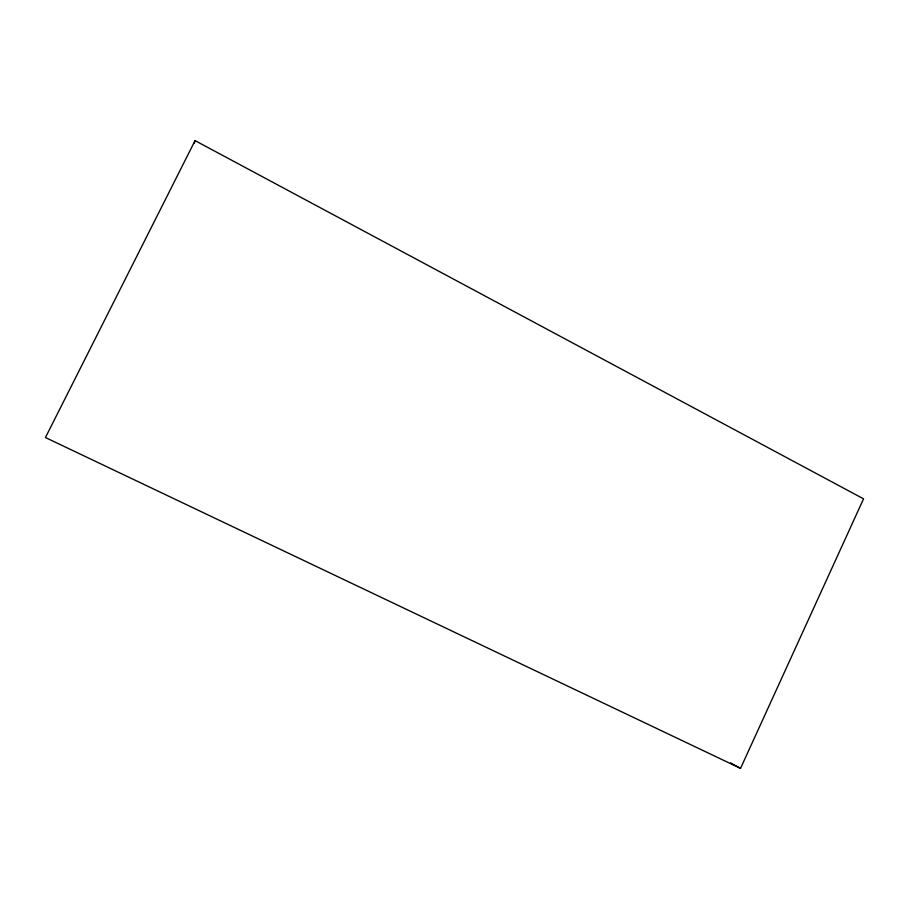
<?xml version="1.0" encoding="UTF-8"?>
<svg xmlns="http://www.w3.org/2000/svg" width="909" height="909" viewBox="0 0 909 909"><rect width="100%" height="100%" fill="white"/><g stroke="black" fill="none" stroke-linecap="round" stroke-linejoin="round"><path stroke-width="1.36" d="M194.276 143.338L195.071 140.622L863.55 498.836L740.54 768.378L45.45 437.536L195.071 140.622M730.597 762.912L740.54 768.378"/></g></svg>
